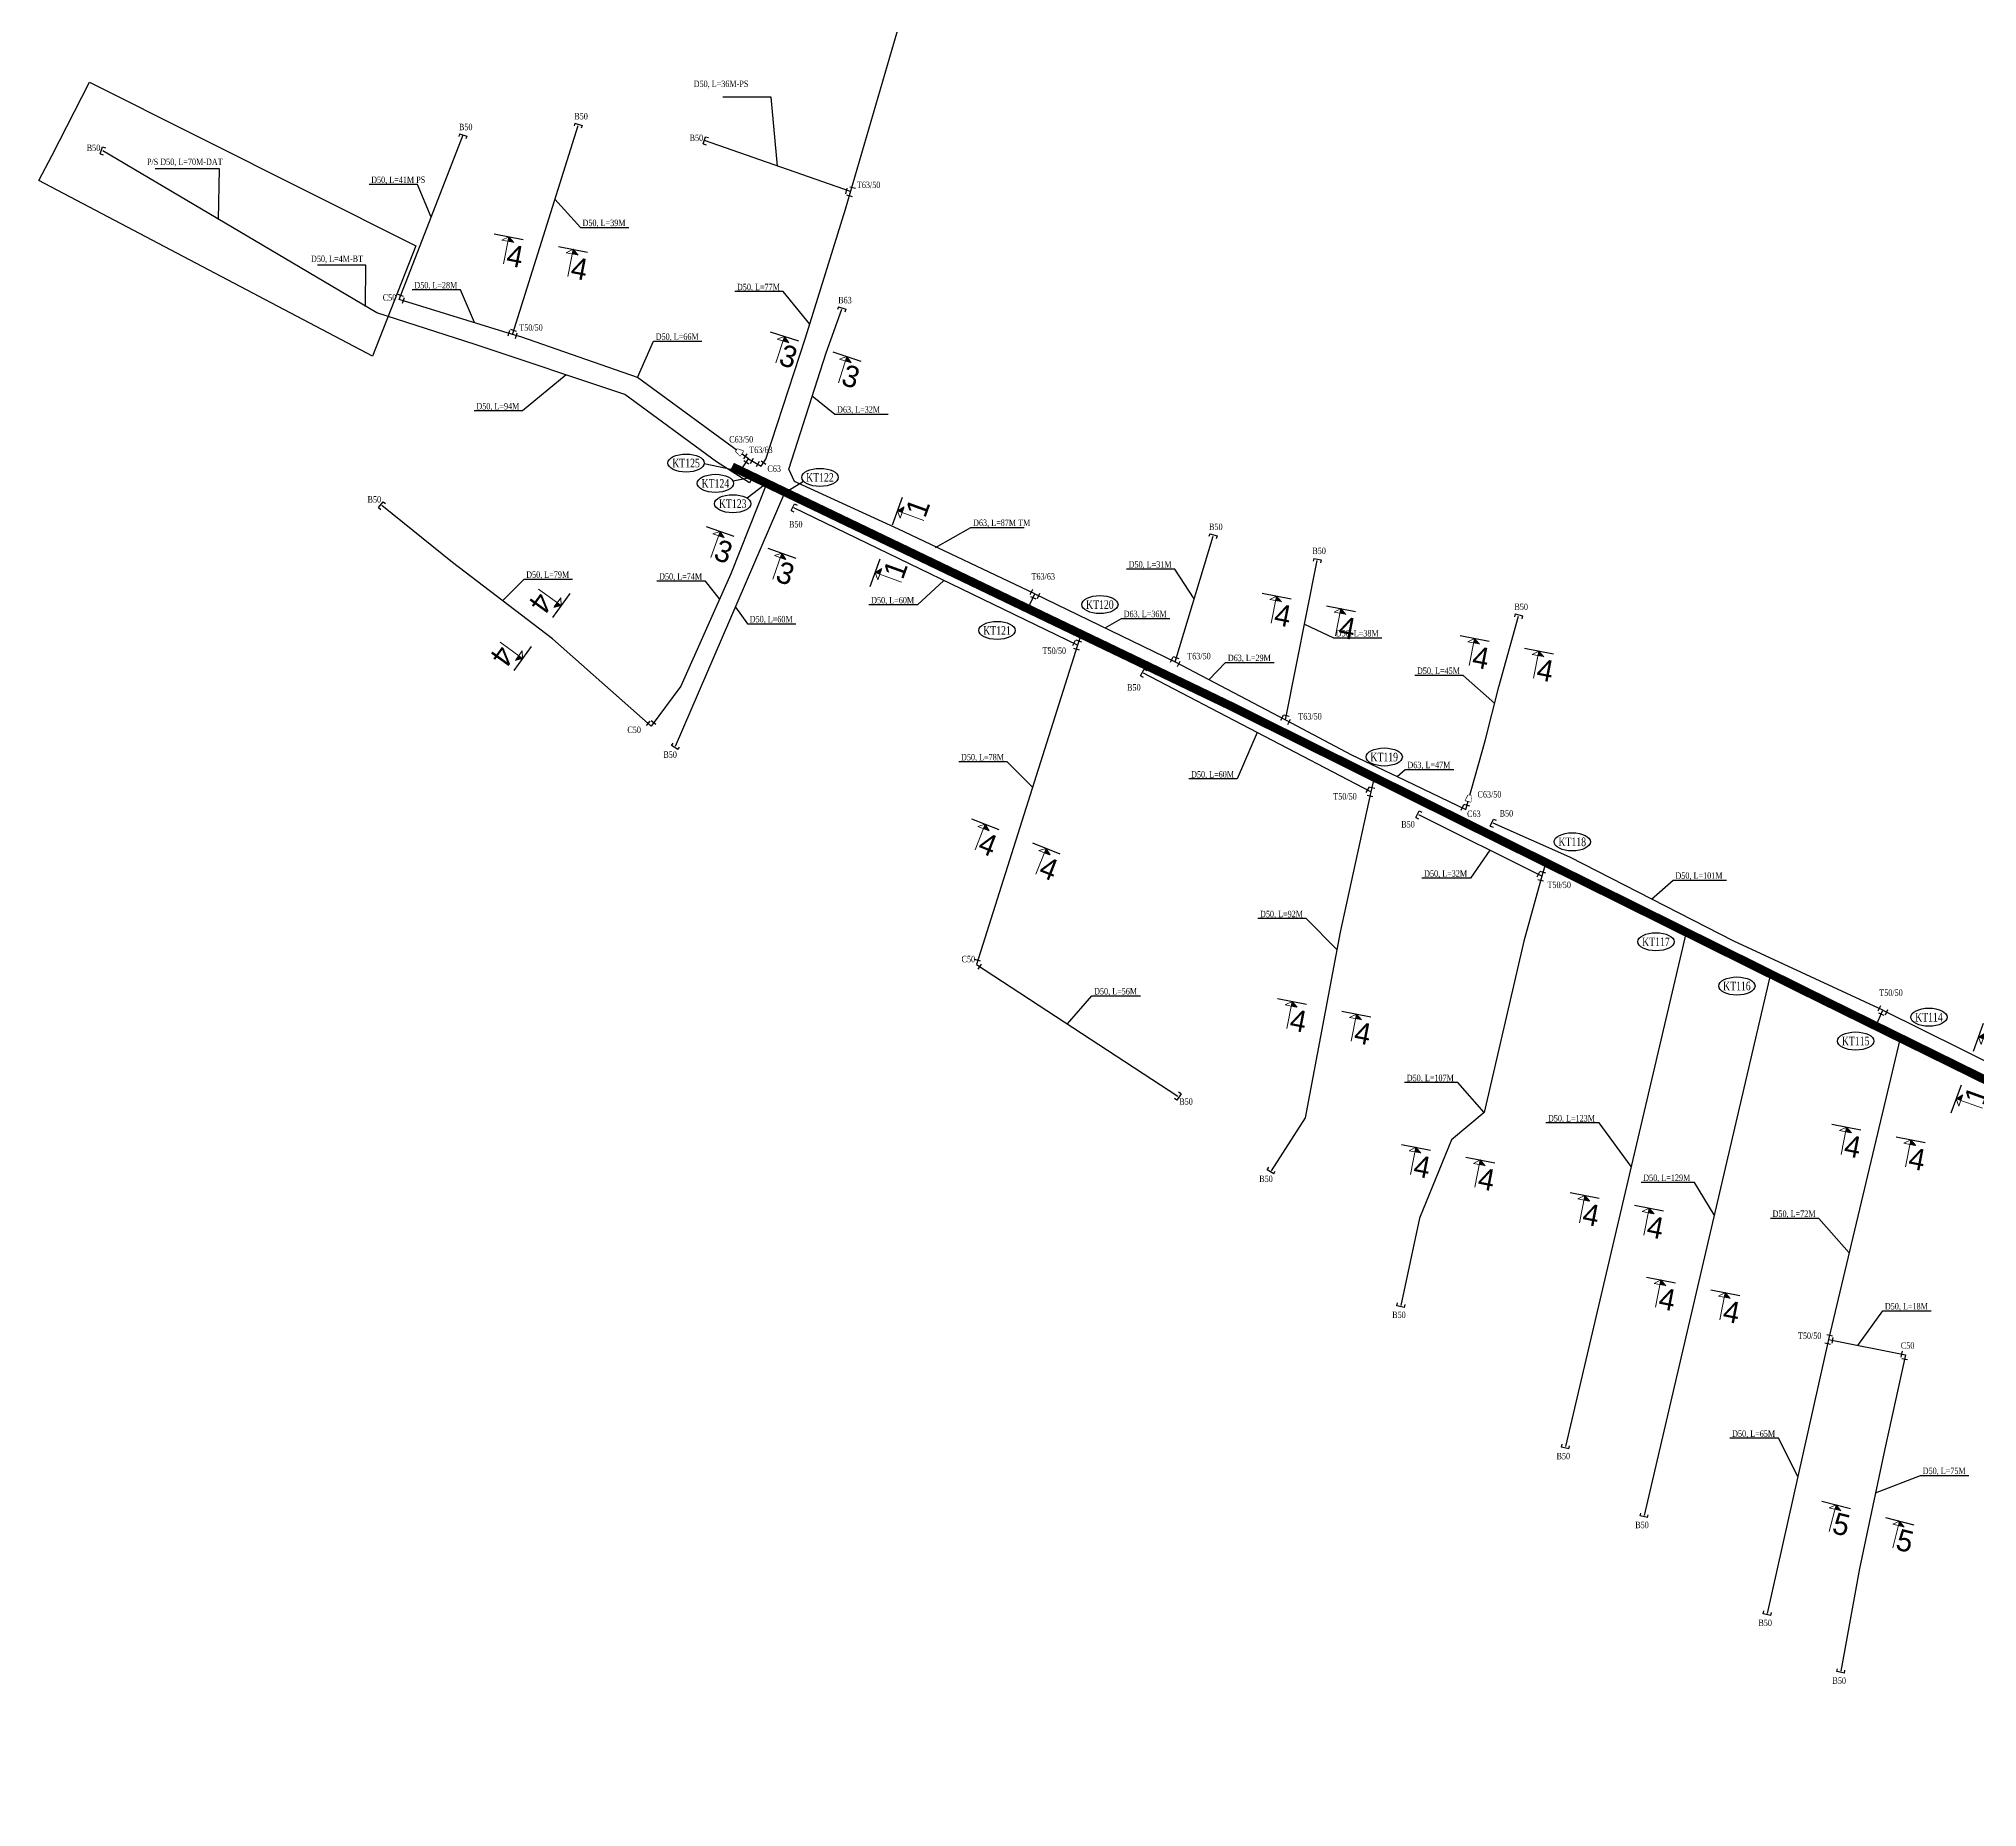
# Model space of a CAD drawing. Extents: x 549410 to 552487, y 2341005 to 2344743.
# Drawn here: x 549579.3 to 550029.8, y 2341796.6 to 2342207.6 of the extents above; entities that cross this region are included whole.
import ezdxf
from ezdxf.enums import TextEntityAlignment as Align

# ---------------------------------------------------------------- set-up
doc = ezdxf.new("R2010")
doc.units = 0
doc.header["$MEASUREMENT"] = 0
doc.set_wipeout_variables(frame=1)
doc.linetypes.add('DASHED', pattern=[0.75, 0.5, -0.25])
for name, color, linetype in [('160', 5, 'DASHED'), ('50', 2, 'Continuous'), ('63', 1, 'Continuous'), ('ten dai khoi thuy', 210, 'Continuous'), ('Text D-L', 7, 'Continuous'), ('Text phu kien', 2, 'Continuous')]:
    doc.layers.add(name, color=color, linetype=linetype)
doc.layers.add('MC', color=7, linetype='Continuous', lineweight=13)
doc.styles.add('HH', font='VHHELS.TTF')
doc.styles.add('Text', font='vntimeh.shx', dxfattribs={"width": 0.75, "bigfont": 'vn.shx'})
doc.styles.add('TextNode', font='vntimeh1.shx', dxfattribs={"width": 0.7, "bigfont": 'vn.shx'})
doc.linetypes.add('ZIGZAG', pattern='A,0.0001,-0.2,[131,ltypeshp.shx,S=0.2,R=0,X=-0.2,Y=0],-0.4,[131,ltypeshp.shx,S=0.2,R=180,X=0.2,Y=0],-0.2', length=0.8001)

# ---------------------------------------------------------------- blocks, each defined once
blk = doc.blocks.new('pt')
at = {"color": 3, "linetype": 'Continuous'}
blk.add_line((0.96, -0.69), (0.96, 0.69), dxfattribs=at)
blk = doc.blocks.new('bit')
at = {"color": 3, "linetype": 'Continuous'}
for points in [[(-0.3, -0.88), (-0.3, 0.88)], [(-0.3, 0.88), (0.39, 0.88)], [(-0.3, -0.88), (0.39, -0.88)]]:
    blk.add_lwpolyline(points, dxfattribs=at)
blk = doc.blocks.new('con')
at = {"color": 3, "linetype": 'Continuous'}
for points in [[(0, 0.67), (0, -0.67)], [(0, 0.67), (1.39, 0.34)], [(1.39, 0.34), (1.39, -0.34)], [(0, -0.67), (1.39, -0.34)]]:
    blk.add_lwpolyline(points, dxfattribs=at)
at = {"linetype": 'Continuous'}
blk.add_wipeout([(0, 0.67), (0, -0.67), (1.39, -0.34), (1.39, 0.34)], dxfattribs=at)
blk = doc.blocks.new('Daudai')
at = {"layer": 'ten dai khoi thuy', "color": 3}
blk.add_circle((0, 0), 0.75, dxfattribs=at)
blk = doc.blocks.new('Mc4-4')
at = {"layer": 'MC'}
for points in [[(-6.73, -0.75), (-8.13, 0.34), (-8.12, -0.76)], [(8.52, -0.75), (7.12, 0.34), (7.12, -0.76)]]:
    blk.add_hatch(color=256, dxfattribs=at).paths.add_polyline_path(points)
at = {"layer": '63'}
for points in [[(-11.56, 0.34), (-4.69, 0.34)], [(3.68, 0.34), (10.55, 0.34)]]:
    blk.add_lwpolyline(points, dxfattribs=at)
at = {"layer": 'MC'}
for p, q in [((-8.13, 0.34), (-9.52, -0.76)), ((-8.13, 0.34), (-8.11, -6.1)), ((-8.13, 0.34), (-6.73, -0.75)), ((7.12, 0.34), (5.72, -0.76)), ((7.12, 0.34), (7.13, -6.1)), ((7.12, 0.34), (8.52, -0.75)), ((-9.52, -0.76), (-6.92, -0.75)), ((5.72, -0.76), (8.32, -0.75))]:
    blk.add_line(p, q, dxfattribs=at)
at = {"style": 'HH'}
for p in [(-7.66, -6.28), (7.58, -6.28)]:
    blk.add_text('4', height=5, rotation=0.112, dxfattribs=at).set_placement(p)
blk = doc.blocks.new('Mc5-5')
at = {"layer": 'MC'}
for points in [[(-6.77, -0.84), (-8.17, 0.25), (-8.17, -0.85)], [(8.47, -0.84), (7.07, 0.25), (7.07, -0.85)]]:
    blk.add_hatch(color=256, dxfattribs=at).paths.add_polyline_path(points)
at = {"layer": '63'}
for points in [[(-11.61, 0.25), (-4.74, 0.25)], [(3.64, 0.25), (10.51, 0.25)]]:
    blk.add_lwpolyline(points, dxfattribs=at)
at = {"layer": 'MC'}
for p, q in [((-8.17, 0.25), (-9.57, -0.85)), ((-8.17, 0.25), (-8.16, -6.19)), ((-8.17, 0.25), (-6.77, -0.84)), ((7.07, 0.25), (5.68, -0.85)), ((7.07, 0.25), (7.08, -6.19)), ((7.07, 0.25), (8.47, -0.84)), ((-9.57, -0.85), (-6.96, -0.84)), ((5.68, -0.85), (8.28, -0.84))]:
    blk.add_line(p, q, dxfattribs=at)
at = {"style": 'HH'}
for p in [(-7.71, -6.37), (7.54, -6.37)]:
    blk.add_text('5', height=5, rotation=0.112, dxfattribs=at).set_placement(p)
blk = doc.blocks.new('Mc3-3')
at = {"layer": 'MC'}
for points in [[(-6.69, -0.88), (-8.09, 0.22), (-8.09, -0.88)], [(8.55, -0.88), (7.15, 0.22), (7.15, -0.88)]]:
    blk.add_hatch(color=256, dxfattribs=at).paths.add_polyline_path(points)
at = {"layer": '63'}
for points in [[(-11.53, 0.22), (-4.66, 0.22)], [(3.72, 0.22), (10.59, 0.22)]]:
    blk.add_lwpolyline(points, dxfattribs=at)
at = {"layer": 'MC'}
for p, q in [((-8.09, 0.22), (-9.49, -0.89)), ((-8.09, 0.22), (-8.08, -6.22)), ((-8.09, 0.22), (-6.69, -0.88)), ((7.15, 0.22), (5.76, -0.89)), ((7.15, 0.22), (7.17, -6.22)), ((7.15, 0.22), (8.55, -0.88)), ((-9.49, -0.89), (-6.88, -0.88)), ((5.76, -0.89), (8.36, -0.88))]:
    blk.add_line(p, q, dxfattribs=at)
at = {"style": 'HH'}
for p in [(-7.62, -6.41), (7.62, -6.41)]:
    blk.add_text('3', height=5, rotation=0.112, dxfattribs=at).set_placement(p)
blk = doc.blocks.new('Mc1-1')
at = {"layer": 'MC'}
for points in [[(-7.04, -0.89), (-8.44, 0.21), (-8.43, -0.89)], [(8.21, -0.89), (6.81, 0.21), (6.81, -0.89)]]:
    blk.add_hatch(color=256, dxfattribs=at).paths.add_polyline_path(points)
at = {"layer": '63'}
for points in [[(-11.87, 0.21), (-5, 0.21)], [(3.37, 0.21), (10.24, 0.21)]]:
    blk.add_lwpolyline(points, dxfattribs=at)
at = {"layer": 'MC'}
for p, q in [((-8.44, 0.21), (-9.83, -0.9)), ((-8.44, 0.21), (-8.42, -6.23)), ((-8.44, 0.21), (-7.04, -0.89)), ((6.81, 0.21), (5.41, -0.9)), ((6.81, 0.21), (6.82, -6.23)), ((6.81, 0.21), (8.21, -0.89)), ((-9.83, -0.9), (-7.23, -0.89)), ((5.41, -0.9), (8.01, -0.89))]:
    blk.add_line(p, q, dxfattribs=at)
at = {"style": 'HH'}
for p in [(-7.97, -6.42), (7.27, -6.42)]:
    blk.add_text('1', height=5, rotation=0.112, dxfattribs=at).set_placement(p)

msp = doc.modelspace()

# ---------------------------------------------------------------- linework, layer by layer
at = {"layer": '160', "color": 9, "ltscale": 10, "true_color": 0xafd9aa, "const_width": 2}
msp.add_lwpolyline([(550417, 2341797.6), (550302.28, 2341846.75), (550204.11, 2341887.24), (550094.84, 2341934.56), (549990.74, 2341985.81), (549907.44, 2342027.13), (549855.77, 2342052.81), (549740.43, 2342108.18)], dxfattribs=at)
at = {"layer": '50'}
for points in [[(549689.41, 2342138.92), (549704.68, 2342187.49)], [(549689.41, 2342138.92), (549663.07, 2342147.07)], [(549745.25, 2342105.86), (549744.49, 2342104.42), (549736.83, 2342109.33), (549715.48, 2342124.92), (549680.74, 2342136.59), (549657.85, 2342143.91)], [(549744.26, 2342110.01), (549718.47, 2342128.88), (549691.37, 2342138.34), (549689.41, 2342138.92)], [(549748.5, 2342104.31), (549740.14, 2342083.28), (549728.55, 2342057.19), (549721.62, 2342047.89)], [(549752.71, 2342102.28), (549727.25, 2342043.14)], [(549721.62, 2342047.89), (549698.68, 2342068.19), (549675.45, 2342085.87), (549659.04, 2342099.16)], [(549820.75, 2342066.72), (549754.81, 2342098.63)], [(549843.42, 2342062.83), (549852.21, 2342092.05)], [(549869.07, 2342049.31), (549876.43, 2342086.4)], [(549911.52, 2342030.44), (549915.48, 2342044.42), (549918.66, 2342057.03), (549923.23, 2342073.44)], [(549820.75, 2342066.72), (549797.23, 2341992.51)], [(549821.54, 2342069.24), (549820.75, 2342066.72)], [(549888.92, 2342032.59), (549836.04, 2342060.19)], [(549889.67, 2342035.97), (549888.92, 2342032.59)], [(549888.92, 2342032.59), (549881.76, 2342000), (549873.6, 2341956.86), (549865.73, 2341944.55)], [(549928.64, 2342012.99), (549900.01, 2342027.28)], [(550007.91, 2341981.83), (549973.21, 2341997.86), (549935.1, 2342017.43), (549917.29, 2342025.34)], [(549929.52, 2342016.18), (549928.64, 2342012.99)], [(549928.64, 2342012.99), (549924.47, 2341997.92), (549915.25, 2341958.04), (549907.6, 2341951.69), (549900.23, 2341933.53), (549895.89, 2341913.24)], [(549962.14, 2342000), (549934.13, 2341880.41)], [(549797.23, 2341992.51), (549844.06, 2341961.84)], [(549981.75, 2341990.27), (549952.42, 2341864.4)], [(550006.26, 2341978.17), (550007.91, 2341981.83)], [(550007.91, 2341981.83), (550026.3, 2341972.74), (550047.13, 2341962.37), (550068.86, 2341952.23), (550087.56, 2341943.78)], [(550011.94, 2341975.37), (549995.28, 2341905.32)], [(549995.28, 2341905.32), (549981.02, 2341841.65)], [(549995.28, 2341905.32), (550013.16, 2341901.72)], [(550013.16, 2341901.72), (550008.35, 2341879.91), (550002.46, 2341852.07), (549998.14, 2341828.25)]]:
    msp.add_lwpolyline(points, dxfattribs=at)
at = {"layer": '50', "color": 1}
msp.add_lwpolyline([(549657.85, 2342143.91), (549594.17, 2342181.6)], dxfattribs=at)
at = {"layer": '63'}
for points in [[(549766.78, 2342168.01), (549793.89, 2342261.09)], [(549663.07, 2342147.07), (549677.95, 2342185.27)], [(549767.97, 2342172.1), (549734, 2342184.02)], [(549742.42, 2342107.22), (549744.26, 2342110.01)], [(549744.26, 2342110.01), (549747.2, 2342108.29)]]:
    msp.add_lwpolyline(points, dxfattribs=at)
at = {"layer": '63', "linetype": 'ZIGZAG', "ltscale": 10}
msp.add_lwpolyline([(549582.35, 2342180.42), (549591.14, 2342197.53), (549666.92, 2342159.53), (549656.86, 2342133.85), (549579.31, 2342174.7)], close=True, dxfattribs=at)
at = {"layer": '63', "color": 6}
for points in [[(549747.2, 2342108.29), (549748.32, 2342109.94), (549757.54, 2342138.15), (549766.78, 2342168.01)], [(549810.83, 2342078.61), (549779.13, 2342093.63), (549754.97, 2342104.77), (549753.6, 2342107.62), (549762.27, 2342134.63), (549765.92, 2342144.78)], [(549809.2, 2342075.17), (549810.83, 2342078.61)], [(549810.83, 2342078.61), (549843.42, 2342062.83)], [(549843.42, 2342062.83), (549869.07, 2342049.31)], [(549869.07, 2342049.31), (549884.38, 2342041.21), (549895.03, 2342036.14), (549910.98, 2342028.51)], [(549910.98, 2342028.51), (549911.52, 2342030.44)]]:
    msp.add_lwpolyline(points, dxfattribs=at)
at = {"layer": 'ten dai khoi thuy', "color": 3, "linetype": 'ByBlock'}
for points in [[(549741.67, 2342107.22), (549733.95, 2342108.8)], [(549744.56, 2342105.59), (549740.66, 2342104.81)], [(549747.86, 2342103.91), (549743.97, 2342100.83)], [(549753.4, 2342102.58), (549757.01, 2342104.84)]]:
    msp.add_lwpolyline(points, dxfattribs=at)
for centre in [(549729.75, 2342109.02), (549736.57, 2342104.3), (549760.86, 2342105.69), (549740.59, 2342099.57), (549825.91, 2342076.13), (549802.02, 2342070.12), (549891.99, 2342040.7), (549935.7, 2342020.98), (549955.15, 2341997.75), (549973.95, 2341987.47), (550018.58, 2341980.23), (550001.56, 2341974.69)]:
    msp.add_ellipse(centre, major_axis=(-4.22, 0), ratio=0.497929, dxfattribs=at)
at = {"layer": 'Text D-L', "color": 9}
for points in [[(549750.99, 2342178.06), (549749.53, 2342194.06), (549738.28, 2342194.06)], [(549621.1, 2342165.66), (549621.28, 2342177.44), (549606.36, 2342177.44)], [(549670.51, 2342166.17), (549667.31, 2342173.79), (549656.06, 2342173.79)], [(549699.28, 2342170.32), (549705.18, 2342163.76), (549716.43, 2342163.76)], [(549655.26, 2342145.44), (549655.31, 2342155.02), (549644.06, 2342155.02)], [(549680.54, 2342141.66), (549677.34, 2342149.28), (549666.09, 2342149.28)], [(549758.52, 2342141.31), (549752.32, 2342148.86), (549741.07, 2342148.86)], [(549718.47, 2342128.88), (549722.19, 2342137.33), (549733.44, 2342137.33)], [(549701.87, 2342129.49), (549691.76, 2342121.15), (549680.51, 2342121.15)], [(549759.07, 2342124.65), (549764.34, 2342120.39), (549776.71, 2342120.39)], [(549787.69, 2342089.36), (549795.95, 2342094.07), (549808.32, 2342094.07)], [(549847.81, 2342077.44), (549843.35, 2342084.38), (549832.1, 2342084.38)], [(549687.06, 2342077.03), (549692.09, 2342082.01), (549703.34, 2342082.01)], [(549737.55, 2342077.46), (549734.23, 2342081.59), (549722.98, 2342081.59)], [(549789.69, 2342081.75), (549783.51, 2342076.07), (549772.26, 2342076.07)], [(549741.21, 2342075.55), (549744.04, 2342071.67), (549755.29, 2342071.67)], [(549827.12, 2342070.72), (549830.95, 2342072.87), (549842.2, 2342072.87)], [(549873.5, 2342071.61), (549880.22, 2342068.38), (549891.47, 2342068.38)], [(549851.29, 2342058.68), (549855.15, 2342062.65), (549866.4, 2342062.65)], [(549917.67, 2342053.12), (549910.36, 2342059.68), (549899.11, 2342059.68)], [(549862.48, 2342046.39), (549857.86, 2342035.59), (549846.61, 2342035.59)], [(549810.28, 2342033.69), (549804.39, 2342039.59), (549793.14, 2342039.59)], [(549895.03, 2342036.14), (549896.89, 2342037.77), (549908.14, 2342037.77)], [(549916.55, 2342019.02), (549912.02, 2342012.53), (549900.77, 2342012.53)], [(549954.15, 2342007.64), (549959.18, 2342012.06), (549971.56, 2342012.06)], [(549880.99, 2341995.94), (549873.88, 2342003.13), (549862.63, 2342003.13)], [(549818.36, 2341978.67), (549824.07, 2341985.17), (549835.32, 2341985.17)], [(549915.25, 2341958.04), (549909.11, 2341965.02), (549896.74, 2341965.02)], [(549949.39, 2341945.56), (549941.93, 2341955.65), (549929.55, 2341955.65)], [(549968.7, 2341934.26), (549964.07, 2341941.83), (549951.7, 2341941.83)], [(550000.06, 2341925.42), (549993, 2341933.47), (549981.75, 2341933.47)], [(550002.08, 2341903.95), (550007.85, 2341911.96), (550019.1, 2341911.96)], [(549988.15, 2341873.48), (549983.6, 2341882.36), (549972.35, 2341882.36)], [(550006.19, 2341869.7), (550016.64, 2341873.7), (550027.89, 2341873.7)]]:
    msp.add_lwpolyline(points, dxfattribs=at)

# ---------------------------------------------------------------- block references
at = {"layer": '50'}
for name, p, rotation in [('bit', (549704.68, 2342187.49), 252.5504796438643), ('bit', (549594.17, 2342181.6), 342.259668166252), ('bit', (549677.86, 2342184.99), 252.5504796438643), ('bit', (549734.29, 2342183.94), 342.8814338621339), ('pt', (549767.9, 2342172.06), 168.9867854694242), ('pt', (549767.91, 2342172.11), 255.1029918097482), ('pt', (549768.68, 2342173.99), 257.0392013020921), ('pt', (549663.07, 2342147.08), 67.35584126166044), ('pt', (549664.91, 2342146.48), 162.1794705458231), ('bit', (549765.92, 2342144.78), 250.2466297212816), ('pt', (549689.41, 2342138.92), 162.8815858954401), ('pt', (549689.41, 2342138.92), 72.55063169002524), ('pt', (549689.41, 2342138.92), 343.3877880016661), ('pt', (549744.26, 2342110.01), 143.8105961934754), ('pt', (549744.26, 2342110.01), 236.5636984786236), ('pt', (549744.26, 2342110.01), 329.7024921497976), ('pt', (549747.2, 2342108.29), 149.7026441909422), ('pt', (549747.2, 2342108.29), 55.71556797201076), ('bit', (549659.04, 2342099.16), 320.991171793949), ('bit', (549754.81, 2342098.63), 334.1726136111905), ('bit', (549852.21, 2342092.05), 253.2585236146074), ('bit', (549876.43, 2342086.4), 258.7686755511136), ('pt', (549810.83, 2342078.61), 154.6331667546721), ('pt', (549810.83, 2342078.61), 244.7078027313939), ('pt', (549810.83, 2342078.61), 334.1695574184361), ('bit', (549923.23, 2342073.44), 254.4291087339865), ('pt', (549820.75, 2342066.72), 154.172765650518), ('pt', (549820.75, 2342066.72), 252.4194739501298), ('pt', (549820.75, 2342066.72), 72.41962597815186), ('bit', (549836.04, 2342060.19), 332.4376480245953), ('pt', (549843.42, 2342062.83), 154.1697094785847), ('pt', (549843.42, 2342062.83), 73.258675637498), ('pt', (549843.42, 2342062.83), 332.2141219072104), ('pt', (549721.62, 2342047.89), 138.4922950457209), ('pt', (549721.62, 2342047.89), 53.31771900666155), ('pt', (549869.07, 2342049.31), 152.2142739357199), ('pt', (549869.07, 2342049.31), 78.7688275778391), ('pt', (549869.07, 2342049.31), 332.1076722932139), ('bit', (549727.25, 2342043.14), 57.42732211811809), ('pt', (549888.92, 2342032.59), 152.4378000774072), ('pt', (549888.92, 2342032.59), 257.6000836506845), ('pt', (549888.92, 2342032.59), 77.60023568924414), ('bit', (549900.01, 2342027.28), 333.4642972064884), ('bit', (549917.29, 2342025.34), 336.0446710626195), ('pt', (549928.64, 2342012.99), 153.4644492540656), ('pt', (549928.64, 2342012.99), 254.5568080058294), ('pt', (549928.64, 2342012.99), 74.55696003829371), ('pt', (549797.23, 2341992.51), 72.41962597815186), ('pt', (549797.23, 2341992.51), 326.7759776685848), ('pt', (550007.91, 2341981.83), 155.2065692276917), ('pt', (550007.91, 2341981.83), 245.6403216253169), ('pt', (550007.91, 2341981.83), 333.6970353632757), ('bit', (549844.06, 2341961.84), 146.7761297158356), ('bit', (549865.73, 2341944.55), 57.42732211811809), ('bit', (549895.89, 2341913.24), 77.92310612992874), ('pt', (549995.28, 2341905.32), 257.3733937749262), ('pt', (549995.28, 2341905.32), 76.61926932587255), ('pt', (549995.28, 2341905.32), 348.6281157903229), ('pt', (550013.16, 2341901.72), 168.628267840519), ('pt', (550013.16, 2341901.72), 257.5678624552949), ('bit', (549934.13, 2341880.41), 76.81854507687345), ('bit', (549952.42, 2341864.4), 76.8846037782172), ('bit', (549981.02, 2341841.65), 77.37354581765125), ('bit', (549998.14, 2341828.25), 79.73541358956258)]:
    msp.add_blockref(name, p, dxfattribs=dict(at, rotation=rotation))
at = {"layer": '63'}
for name, p, rotation in [('Mc4-4', (549696.44, 2342159.73), 348.9093657684113), ('Mc3-3', (549760.23, 2342135.77), 342.1795711711441), ('Mc1-1', (549776.79, 2342091.41), 70.09083032828876), ('Mc3-3', (549745.2, 2342090.25), 340.5745343885538), ('Mc4-4', (549695.64, 2342069.55), 234.0688441272402), ('Mc4-4', (549874.88, 2342076.22), 348.9093657684113), ('Mc4-4', (549920.9, 2342066.37), 348.9093657684113), ('Mc4-4', (549806.69, 2342021.77), 338.3021358150856), ('Mc4-4', (549878.5, 2341981.99), 348.9093657684113), ('Mc1-1', (550028.02, 2341969.11), 70.09083032828876), ('Mc4-4', (550007.32, 2341952.77), 348.9093657684113), ('Mc4-4', (549907.26, 2341948.08), 348.9093657684113), ('Mc4-4', (549946.51, 2341936.89), 348.9093657684113), ('Mc4-4', (549964.21, 2341917.25), 348.9093657684113), ('Mc5-5', (550004.88, 2341864.63), 345.5320747569702)]:
    msp.add_blockref(name, p, dxfattribs=dict(at, rotation=rotation))
at = {"layer": 'ten dai khoi thuy'}
for p in [(549742.42, 2342107.22), (549745.25, 2342105.86), (549748.5, 2342104.31), (549752.71, 2342102.28), (549809.2, 2342075.17), (549821.54, 2342069.24), (549889.67, 2342035.97), (549929.52, 2342016.18), (549962.14, 2342000), (549981.75, 2341990.27), (550006.26, 2341978.17), (550011.94, 2341975.37)]:
    msp.add_blockref('Daudai', p, dxfattribs=at)

# ---------------------------------------------------------------- texts
at = {"layer": 'ten dai khoi thuy', "color": 2, "style": 'TextNode', "width": 0.75}
for s, p in [('KT125', (549729.75, 2342109.02)), ('KT122', (549760.86, 2342105.69)), ('KT124', (549736.57, 2342104.3)), ('KT123', (549740.59, 2342099.57)), ('KT120', (549825.91, 2342076.13)), ('KT121', (549802.02, 2342070.12)), ('KT119', (549891.99, 2342040.7)), ('KT118', (549935.7, 2342020.98)), ('KT117', (549955.15, 2341997.75)), ('KT116', (549973.95, 2341987.47)), ('KT114', (550018.58, 2341980.23)), ('KT115', (550001.56, 2341974.69))]:
    msp.add_text(s, height=2, dxfattribs=at).set_placement(p, align=Align.MIDDLE)
at = {"layer": 'Text D-L', "color": 1, "style": 'Text', "width": 0.75}
for s, p in [('D50, L=36m-ps', (549731.51, 2342195.96)), ('P/S D50, L=70m-DAT', (549604.45, 2342177.84)), ('D50, L=41m ps', (549656.56, 2342173.67)), ('D50, L=39m', (549705.68, 2342163.64)), ('D50, L=4m-BT', (549642.58, 2342155.3)), ('D50, L=28m', (549666.59, 2342149.16)), ('D50, L=66m', (549722.69, 2342137.21)), ('D50, L=94m', (549681.01, 2342121.03)), ('D63, L=32m', (549764.84, 2342120.27)), ('D63, L=87m tm', (549796.45, 2342093.95)), ('D50, L=79m', (549692.59, 2342081.89)), ('D50, L=74m', (549723.48, 2342081.47)), ('D50, L=60m', (549772.76, 2342075.95)), ('D50, L=60m', (549744.54, 2342071.55))]:
    msp.add_text(s, height=1.5, dxfattribs=at).set_placement(p, align=Align.BOTTOM_LEFT)
at = {"layer": 'Text D-L', "color": 4, "style": 'Text', "width": 0.75}
for s, p in [('D50, L=77m', (549741.57, 2342148.74)), ('D50, L=31m', (549832.6, 2342084.26)), ('D63, L=36m', (549831.45, 2342072.75)), ('D50, L=38m', (549880.72, 2342068.26)), ('D63, L=29m', (549855.65, 2342062.53)), ('D50, L=45m', (549899.61, 2342059.56)), ('D50, L=78m', (549793.64, 2342039.47)), ('D63, L=47m', (549897.39, 2342037.65)), ('D50, L=60m', (549847.11, 2342035.47)), ('D50, L=32m', (549901.27, 2342012.41)), ('D50, L=101m', (549959.68, 2342011.94)), ('D50, L=92m', (549863.13, 2342003.01)), ('D50, L=56m', (549824.57, 2341985.05)), ('D50, L=107m', (549897.24, 2341964.9)), ('D50, L=123m', (549930.05, 2341955.53)), ('D50, L=129m', (549952.2, 2341941.71)), ('D50, L=72m', (549982.25, 2341933.35)), ('D50, L=18m', (550008.35, 2341911.84)), ('D50, L=65m', (549972.85, 2341882.24)), ('D50, L=75m', (550017.14, 2341873.58))]:
    msp.add_text(s, height=1.5, dxfattribs=at).set_placement(p, align=Align.BOTTOM_LEFT)
at = {"layer": 'Text phu kien', "color": 4, "style": 'Text', "width": 0.75}
for s, p in [('B50', (549678.54, 2342187.13)), ('B50', (549705.35, 2342189.64)), ('B50', (549592.03, 2342182.28)), ('B50', (549732.14, 2342184.6)), ('T63/50', (549772.17, 2342173.68)), ('C50', (549660.83, 2342147.51)), ('B63', (549766.68, 2342146.9)), ('T50/50', (549693.71, 2342140.52)), ('T63/63', (549747.14, 2342112.09)), ('C63', (549750.22, 2342107.72)), ('B50', (549657.29, 2342100.58)), ('B50', (549755.24, 2342094.8)), ('B50', (549852.86, 2342094.2)), ('B50', (549876.87, 2342088.61)), ('T63/63', (549812.75, 2342082.68)), ('B50', (549923.83, 2342075.61)), ('T50/50', (549815.32, 2342065.41)), ('T63/50', (549848.95, 2342064.16)), ('B50', (549833.81, 2342056.88)), ('C50', (549717.68, 2342047.02)), ('T63/50', (549874.76, 2342050.16)), ('B50', (549726.04, 2342041.25)), ('T50/50', (549882.89, 2342031.56)), ('B50', (549897.53, 2342025.06)), ('B50', (549920.39, 2342027.61)), ('T50/50', (549932.66, 2342010.98)), ('C50', (549795.35, 2341993.74)), ('T50/50', (550009.77, 2341985.93)), ('B50', (549845.94, 2341960.61)), ('B50', (549864.52, 2341942.65)), ('B50', (549895.42, 2341911.04)), ('T50/50', (549990.87, 2341906.2)), ('C50', (550013.64, 2341903.92)), ('B50', (549933.62, 2341878.22)), ('B50', (549951.91, 2341862.21)), ('B50', (549980.53, 2341839.46)), ('B50', (549997.74, 2341826.03))]:
    msp.add_text(s, height=1.5, dxfattribs=at).set_placement(p, align=Align.MIDDLE_CENTER)

# ---------------------------------------------------------------- next in the draw order: block references
at = {"layer": '50'}
for p, rotation in [((549742.69, 2342111.23), 146.668957656228), ((549911.52, 2342030.44), 74.20625466339406)]:
    msp.add_blockref('con', p, dxfattribs=dict(at, rotation=rotation))

# ---------------------------------------------------------------- next in the draw order: block references
for rotation in [154.4289152339059, 74.20625466339406]:
    msp.add_blockref('pt', (549910.98, 2342028.51), dxfattribs=dict(at, rotation=rotation))

# ---------------------------------------------------------------- next in the draw order: texts
at = {"layer": 'Text phu kien', "color": 4, "style": 'Text', "width": 0.75}
for s, p in [('C63/50', (549742.56, 2342114.54)), ('C63/50', (549916.46, 2342032.03)), ('C63', (549912.83, 2342027.5))]:
    msp.add_text(s, height=1.5, dxfattribs=at).set_placement(p, align=Align.MIDDLE_CENTER)

doc.saveas('drawing.dxf')
